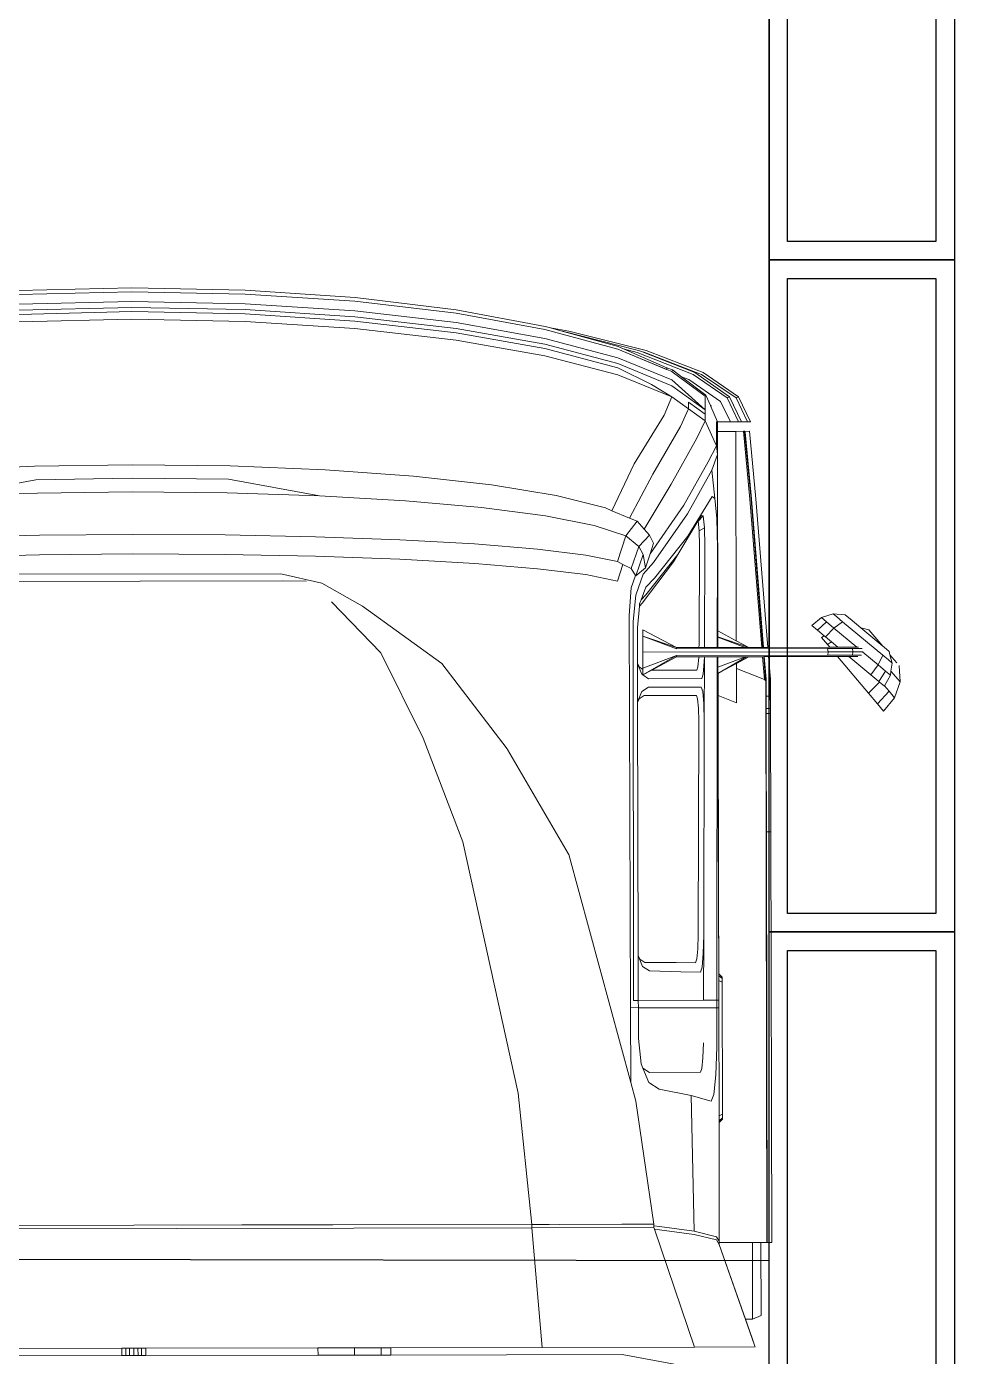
# Model space of a CAD drawing. Extents: x -28 to 131, y -33 to 63.
# Drawn here: x -2.277 to -0.275, y 17.184 to 20.053 of the extents above; entities that cross this region are included whole.
import ezdxf

# ---------------------------------------------------------------- set-up
doc = ezdxf.new("R2010")
doc.units = 0
doc.header["$LTSCALE"] = 10
doc.linetypes.add('HIDDEN', pattern=[0.375, 0.25, -0.125])
for name, color, linetype in [('arq-carros', 8, 'Continuous'), ('arq-hatch', 252, 'Continuous'), ('arq-Rejilla', 8, 'Continuous')]:
    doc.layers.add(name, color=color, linetype=linetype)

# ---------------------------------------------------------------- blocks, each defined once
blk = doc.blocks.new('Rejilla')
at = {"layer": 'arq-Rejilla'}
blk.add_lwpolyline([(0, 1.45), (0.4, 1.45), (0.4, 0), (0, 0), (0, 1.45)], dxfattribs=at)
blk.add_lwpolyline([(0.04, 1.41), (0.36, 1.41), (0.36, 0.04), (0.04, 0.04)], close=True, dxfattribs=at)
blk = doc.blocks.new('Camion')
at = {"lineweight": 0}
for p, q in [((-1.0535, -7.168), (-1.1738, -7.1458)), ((-0.5543, -7.168), (-1.0535, -7.168)), ((-0.5543, -7.168), (-0.5543, -7.1839)), ((-0.5332, -7.168), (-0.5543, -7.168)), ((-0.5332, -7.1839), (-0.5332, -7.168)), ((-0.4757, -7.168), (-0.5332, -7.168)), ((-0.4757, -7.168), (-0.4757, -7.1839)), ((-0.3971, -7.168), (-0.4757, -7.168)), ((-0.3971, -7.1839), (-0.3971, -7.168)), ((-0.0256, -7.168), (-0.3971, -7.168)), ((-0.0256, -7.168), (-0.0256, -7.1839)), ((-0.0165, -7.168), (-0.0256, -7.168)), ((-0.0165, -7.168), (-0.0165, -7.1839)), ((-0.0086, -7.168), (-0.0165, -7.168)), ((-0.0086, -7.1839), (-0.0086, -7.168)), ((0.0005, -7.168), (-0.0086, -7.168)), ((0.0005, -7.168), (0.0005, -7.1839)), ((0.0095, -7.168), (0.0005, -7.168)), ((0.0095, -7.1839), (0.0095, -7.168)), ((0.0174, -7.168), (0.0095, -7.168)), ((0.0174, -7.168), (0.0174, -7.1839)), ((0.0265, -7.168), (0.0174, -7.168)), ((0.0265, -7.1839), (0.0265, -7.168)), ((0.3888, -7.168), (0.0265, -7.168)), ((-1.3407, -7.1839), (-1.3401, -7.1855)), ((-1.2095, -7.1839), (-1.3407, -7.1839)), ((-1.3401, -7.1855), (-1.3393, -7.1879)), ((-1.2636, -7.4052), (-1.3393, -7.1879)), ((-1.3393, -7.1879), (-1.3371, -7.1942)), ((-1.3371, -7.1942), (-1.3341, -7.2029)), ((-1.1237, -7.4383), (-1.2095, -7.1839)), ((-0.8809, -7.1839), (-1.2095, -7.1839)), ((-0.8592, -7.4423), (-0.8809, -7.1839)), ((-0.5543, -7.1839), (-0.8809, -7.1839)), ((-0.5332, -7.1839), (-0.5543, -7.1839)), ((-0.4757, -7.1839), (-0.5332, -7.1839)), ((-0.3971, -7.1839), (-0.4757, -7.1839)), ((-0.0256, -7.1839), (-0.3971, -7.1839)), ((-0.0165, -7.1839), (-0.0256, -7.1839)), ((-0.0086, -7.1839), (-0.0165, -7.1839)), ((0.0005, -7.1839), (-0.0086, -7.1839)), ((0.0095, -7.1839), (0.0005, -7.1839)), ((0.0174, -7.1839), (0.0095, -7.1839)), ((0.0265, -7.1839), (0.0174, -7.1839)), ((0.3888, -7.1839), (0.0265, -7.1839)), ((-1.3198, -7.2439), (-1.3341, -7.2029)), ((-1.335, -7.2439), (-1.3536, -7.252)), ((-1.3536, -7.252), (-1.3536, -7.4093)), ((-1.3198, -7.2439), (-1.335, -7.2439)), ((-1.335, -7.2439), (-1.335, -7.4093)), ((-1.2636, -7.4052), (-1.3198, -7.2439)), ((-1.3672, -7.4093), (-1.3767, -7.4093)), ((-1.3767, -7.4093), (-1.3767, -8.2956)), ((-1.3663, -7.4093), (-1.3672, -7.4093)), ((-1.3672, -7.4093), (-1.3672, -8.2956)), ((-1.3663, -7.4093), (-1.3536, -7.4093)), ((-1.3663, -8.622), (-1.3663, -7.4093)), ((-1.335, -7.4093), (-1.3536, -7.4093)), ((-1.2636, -7.4093), (-1.335, -7.4093)), ((-1.2576, -7.4149), (-1.2636, -7.4052)), ((-1.2636, -7.4093), (-1.2636, -7.4052)), ((-1.2636, -7.4122), (-1.2636, -7.4093)), ((-1.2636, -7.4122), (-1.2576, -7.4218)), ((-1.2636, -7.6685), (-1.2636, -7.4122)), ((-1.2092, -7.4271), (-1.2576, -7.4149)), ((-1.2576, -7.4218), (-1.2092, -7.4341)), ((-1.1345, -7.4374), (-1.2092, -7.4271)), ((-1.2092, -7.4341), (-1.1345, -7.4444)), ((-1.2092, -7.4341), (-1.2039, -7.7265)), ((-1.1237, -7.4383), (-1.1345, -7.4374)), ((-1.1345, -7.4444), (-1.1223, -7.4454)), ((-1.1223, -7.4423), (-1.1237, -7.4383)), ((-1.1223, -7.4454), (-1.1223, -7.4423)), ((-1.1223, -7.4423), (-0.8592, -7.4423)), ((-1.1223, -7.4493), (-1.1223, -7.4454)), ((-1.0843, -7.7146), (-1.1223, -7.4493)), ((-1.0537, -7.4493), (-1.1223, -7.4493)), ((-1.0537, -7.4493), (-0.9185, -7.4493)), ((-1.0537, -7.4493), (-0.8968, -7.4493)), ((-0.8968, -7.4493), (-0.8592, -7.4493)), ((-0.859, -7.4494), (-0.8968, -7.4493)), ((-0.8592, -7.4493), (-0.8592, -7.4423)), ((0.8588, -7.4423), (-0.8592, -7.4423)), ((-0.2334, -7.4494), (-0.8592, -7.4493)), ((-0.8592, -7.4493), (-0.0002, -7.4493)), ((-0.8304, -7.7323), (-0.859, -7.4494)), ((-0.2334, -7.4494), (-0.859, -7.4494)), ((-0.0002, -7.4493), (-0.2334, -7.4494)), ((-0.0002, -7.4493), (0.3147, -7.4493)), ((-1.2713, -7.6756), (-1.2636, -7.6685)), ((-1.2713, -7.6786), (-1.2636, -7.6723)), ((-1.2713, -7.6786), (-1.2713, -7.6756)), ((-1.2713, -7.6866), (-1.2713, -7.6786)), ((-1.2636, -7.683), (-1.2713, -7.6866)), ((-1.2713, -7.971), (-1.2713, -7.6866)), ((-1.2636, -7.6723), (-1.2636, -7.6685)), ((-1.2636, -7.683), (-1.2636, -7.6723)), ((-1.2636, -7.9159), (-1.2636, -7.683)), ((-1.247, -7.7142), (-1.2526, -7.7291)), ((-1.2039, -7.7265), (-1.247, -7.7142)), ((-1.0734, -7.7549), (-1.0843, -7.7146)), ((-1.2526, -7.7291), (-1.2569, -7.7712)), ((-1.2039, -7.7265), (-1.1345, -7.7404)), ((-1.1345, -7.7404), (-1.1121, -7.7551)), ((-0.7117, -8.2751), (-0.8304, -7.7323)), ((-1.2569, -7.7712), (-1.259, -7.831)), ((-1.1121, -7.7551), (-1.0995, -7.7861)), ((-1.0734, -7.9171), (-1.0734, -7.7549)), ((-0.9406, -8.2473), (-1.0734, -7.7549)), ((-1.2291, -7.8078), (-1.2269, -7.7851)), ((-1.2269, -7.7851), (-1.2239, -7.7769)), ((-1.1135, -7.7769), (-1.2239, -7.7769)), ((-1.1135, -7.7769), (-1.0995, -7.7861)), ((-1.0995, -7.7861), (-1.0958, -7.7951)), ((-1.0958, -7.7951), (-1.0899, -7.8498)), ((-1.259, -7.831), (-1.2593, -7.9158)), ((-1.2302, -7.8401), (-1.2291, -7.8078)), ((-1.0899, -7.8498), (-1.09, -7.9163)), ((-1.2593, -7.9158), (-1.2636, -7.9159)), ((-1.2636, -7.9323), (-1.2636, -7.9159)), ((-1.2593, -7.9158), (-1.2594, -7.9327)), ((-1.2307, -7.916), (-1.2593, -7.9158)), ((-1.09, -7.9163), (-1.2307, -7.916)), ((-1.09, -7.9163), (-1.09, -7.9164)), ((-1.0734, -7.9171), (-1.09, -7.9164)), ((-1.09, -7.9164), (-1.09, -7.9323)), ((-1.072, -8.7625), (-1.0734, -7.9171)), ((-1.2636, -7.9323), (-1.2594, -7.9327)), ((-1.2636, -7.9323), (-1.2636, -7.9746)), ((-1.2594, -7.9327), (-1.262, -8.6734)), ((-1.2594, -7.9327), (-1.2308, -7.9324)), ((-1.2315, -8.0736), (-1.2308, -7.9324)), ((-1.2308, -7.9324), (-1.09, -7.9323)), ((-1.09, -8.0289), (-1.09, -7.9323)), ((-1.09, -7.9323), (-1.0797, -7.9323)), ((-1.0797, -7.9323), (-1.0806, -8.7496)), ((-1.2713, -7.971), (-1.2636, -7.9746)), ((-1.2713, -7.979), (-1.2713, -7.971)), ((-1.2636, -7.9746), (-1.2636, -7.9852)), ((-1.2713, -7.979), (-1.2636, -7.9852)), ((-1.2713, -7.979), (-1.2713, -7.9819)), ((-1.2636, -7.9891), (-1.2713, -7.9819)), ((-1.2636, -7.9852), (-1.2636, -7.9892)), ((-1.2636, -8.1416), (-1.2636, -7.9891)), ((-1.2636, -7.9892), (-1.2636, -7.9891)), ((-1.2636, -7.9892), (-1.2633, -8.3186)), ((-1.2278, -8.0038), (-1.2305, -8.0331)), ((-1.2242, -7.9932), (-1.2278, -8.0038)), ((-1.1819, -7.9939), (-1.2242, -7.9932)), ((-1.1141, -7.9957), (-1.1819, -7.9939)), ((-1.0994, -8.0055), (-1.1141, -7.9957)), ((-1.09, -8.0289), (-1.0994, -8.0055)), ((-1.2305, -8.0331), (-1.2315, -8.0736)), ((-1.2185, -8.0432), (-1.2164, -8.0214)), ((-1.2164, -8.0214), (-1.2137, -8.0134)), ((-1.2137, -8.0134), (-1.1717, -8.0137)), ((-1.1717, -8.0137), (-1.1041, -8.0139)), ((-1.1041, -8.0139), (-1.0931, -8.0213)), ((-1.09, -8.029), (-1.0931, -8.0213)), ((-1.09, -8.029), (-1.09, -8.0289)), ((-1.0899, -8.5748), (-1.09, -8.029)), ((-1.2194, -8.0736), (-1.2185, -8.0432)), ((-1.2315, -8.0736), (-1.2337, -8.5353)), ((-1.2217, -8.5353), (-1.2194, -8.0736)), ((-1.2636, -8.1416), (-1.2634, -8.3186)), ((-1.2636, -8.1416), (-1.2636, -8.5901)), ((-0.9406, -8.2473), (-0.9395, -8.2493)), ((-0.9395, -8.2493), (-0.809, -8.4742)), ((-0.6269, -8.4992), (-0.7117, -8.2751)), ((-1.3672, -8.2956), (-1.3767, -8.2956)), ((-1.3767, -8.5509), (-1.3767, -8.2956)), ((-1.3672, -8.3608), (-1.3672, -8.2956)), ((-1.2634, -8.3186), (-1.2633, -8.3186)), ((-1.2634, -8.3186), (-1.2632, -8.4653)), ((-1.2633, -8.3186), (-1.2631, -8.4653)), ((-1.3672, -8.3608), (-1.3672, -8.3688)), ((-1.3672, -8.3688), (-1.3672, -8.3977)), ((-1.3672, -8.4108), (-1.3672, -8.3977)), ((-1.3672, -8.4108), (-1.3672, -8.4728)), ((-1.3672, -8.4743), (-1.3672, -8.4728)), ((-1.3672, -8.5509), (-1.3672, -8.4743)), ((-1.2632, -8.4653), (-1.2631, -8.4653)), ((-1.2632, -8.4653), (-1.2632, -8.5297)), ((-1.2631, -8.4653), (-1.2631, -8.5298)), ((-0.8079, -8.476), (-0.809, -8.4742)), ((-0.8079, -8.476), (-0.6674, -8.6599)), ((-0.6269, -8.4992), (-0.536, -8.6831)), ((-1.3672, -8.5509), (-1.3767, -8.5509)), ((-1.3767, -8.5613), (-1.3767, -8.5509)), ((-1.3672, -8.5514), (-1.3672, -8.5509)), ((-1.2631, -8.5298), (-1.2632, -8.5297)), ((-1.2632, -8.5297), (-1.2631, -8.6374)), ((-1.2631, -8.5298), (-1.263, -8.6373)), ((-1.2344, -8.6734), (-1.2337, -8.5353)), ((-1.2337, -8.5353), (-1.2328, -8.5718)), ((-1.2211, -8.5626), (-1.2217, -8.5353)), ((-1.6445, -8.5839), (-1.6206, -8.5552)), ((-1.6074, -8.5708), (-1.6324, -8.5983)), ((-1.6074, -8.5708), (-1.6206, -8.5552)), ((-1.5878, -8.5942), (-1.6074, -8.5708)), ((-1.3672, -8.5613), (-1.3767, -8.5613)), ((-1.3767, -8.588), (-1.3767, -8.5613)), ((-1.3672, -8.5518), (-1.3672, -8.5514)), ((-1.3672, -8.5613), (-1.3672, -8.5518)), ((-1.3672, -8.5613), (-1.3672, -8.588)), ((-1.3031, -8.5742), (-1.2636, -8.5901)), ((-1.3031, -8.5742), (-1.3031, -8.6479)), ((-1.2328, -8.5718), (-1.2305, -8.5985)), ((-1.2193, -8.5827), (-1.2211, -8.5626)), ((-1.0987, -8.5985), (-1.0899, -8.5765)), ((-1.0899, -8.5748), (-1.0931, -8.5827)), ((-1.0899, -8.5765), (-1.0899, -8.5748)), ((-1.0899, -8.6582), (-1.0899, -8.5765)), ((-1.6445, -8.5839), (-1.6564, -8.6185)), ((-1.6324, -8.5983), (-1.6445, -8.5839)), ((-1.6227, -8.61), (-1.6324, -8.5983)), ((-1.5878, -8.5942), (-1.6122, -8.6179)), ((-1.5213, -8.6734), (-1.5878, -8.5942)), ((-1.5213, -8.6734), (-1.5878, -8.5942)), ((-1.3672, -8.588), (-1.3767, -8.588)), ((-1.3767, -8.6245), (-1.3767, -8.588)), ((-1.3672, -8.6192), (-1.3672, -8.588)), ((-1.2636, -8.6377), (-1.2636, -8.5901)), ((-1.2305, -8.5985), (-1.2273, -8.6082)), ((-1.1135, -8.6082), (-1.2273, -8.6082)), ((-1.217, -8.59), (-1.2193, -8.5827)), ((-1.217, -8.59), (-1.1041, -8.59)), ((-1.1135, -8.6082), (-1.0987, -8.5985)), ((-1.0931, -8.5827), (-1.1041, -8.59)), ((-1.6542, -8.6535), (-1.6564, -8.6185)), ((-1.6471, -8.6295), (-1.6564, -8.6185)), ((-1.6471, -8.6295), (-1.6368, -8.6417)), ((-1.6356, -8.6328), (-1.6368, -8.6417)), ((-1.6227, -8.61), (-1.6356, -8.6328)), ((-1.6249, -8.6418), (-1.6356, -8.6328)), ((-1.6108, -8.6191), (-1.6249, -8.6418)), ((-1.6224, -8.6094), (-1.6227, -8.61)), ((-1.6122, -8.6179), (-1.6224, -8.6094)), ((-1.6108, -8.6191), (-1.6122, -8.6179)), ((-1.5935, -8.6337), (-1.6108, -8.6191)), ((-1.5935, -8.6337), (-1.6089, -8.6552)), ((-1.5461, -8.6734), (-1.5935, -8.6337)), ((-1.5935, -8.6337), (-1.5461, -8.6734)), ((-1.3728, -8.6734), (-1.3767, -8.6245)), ((-1.363, -8.6734), (-1.3672, -8.6192)), ((-1.3672, -8.6192), (-1.3672, -8.6245)), ((-1.3663, -8.622), (-1.3672, -8.6192)), ((-1.3633, -8.6734), (-1.3672, -8.6245)), ((-1.3662, -8.622), (-1.3663, -8.622)), ((-1.3662, -8.622), (-1.3622, -8.6734)), ((-1.3637, -8.6239), (-1.3662, -8.622)), ((-1.3636, -8.624), (-1.3637, -8.6239)), ((-1.3598, -8.6734), (-1.3636, -8.624)), ((-1.3031, -8.6479), (-1.3636, -8.624)), ((-1.2314, -8.6362), (-1.2338, -8.6629)), ((-1.2283, -8.6264), (-1.2314, -8.6362)), ((-1.2283, -8.6264), (-1.1135, -8.6264)), ((-1.1739, -8.6763), (-1.1014, -8.6345)), ((-1.1014, -8.6345), (-1.1204, -8.6447)), ((-1.1014, -8.6345), (-1.1135, -8.6264)), ((-1.0987, -8.6362), (-1.1014, -8.6345)), ((-1.1014, -8.6465), (-1.1014, -8.6345)), ((-1.0899, -8.6582), (-1.0987, -8.6362)), ((-1.6492, -8.6595), (-1.6492, -8.6595)), ((-1.6347, -8.6767), (-1.6492, -8.6595)), ((-1.6368, -8.6417), (-1.6393, -8.6589)), ((-1.6311, -8.6658), (-1.6393, -8.6589)), ((-1.6393, -8.6589), (-1.6347, -8.6767)), ((-1.6189, -8.6761), (-1.6311, -8.6658)), ((-1.6089, -8.6552), (-1.6249, -8.6418)), ((-1.6089, -8.6552), (-1.6189, -8.6761)), ((-1.5763, -8.6825), (-1.6089, -8.6552)), ((-1.3302, -8.6734), (-1.3031, -8.6589)), ((-1.263, -8.6376), (-1.3252, -8.6734)), ((-1.3225, -8.6734), (-1.263, -8.6508)), ((-1.3031, -8.6589), (-1.2636, -8.6377)), ((-1.3031, -8.6479), (-1.3031, -8.6589)), ((-1.2636, -8.6377), (-1.2631, -8.6374)), ((-1.2631, -8.6374), (-1.263, -8.6373)), ((-1.263, -8.6373), (-1.263, -8.6376)), ((-1.263, -8.6376), (-1.263, -8.6508)), ((-1.263, -8.6508), (-1.263, -8.6734)), ((-1.2338, -8.6629), (-1.234, -8.6734)), ((-1.222, -8.672), (-1.2202, -8.652)), ((-1.2202, -8.652), (-1.2179, -8.6447)), ((-1.1204, -8.6447), (-1.2179, -8.6447)), ((-1.1204, -8.6447), (-1.1739, -8.6734)), ((-1.1014, -8.6488), (-1.1739, -8.6763)), ((-1.1014, -8.6465), (-1.0931, -8.652)), ((-1.1014, -8.6488), (-1.1014, -8.6465)), ((-1.1014, -8.6833), (-1.1014, -8.6488)), ((-1.0931, -8.652), (-1.0899, -8.6599)), ((-1.0899, -8.6599), (-1.0899, -8.6582)), ((-1.0899, -8.7359), (-1.0899, -8.6599)), ((-0.4962, -8.7844), (-0.6674, -8.6599)), ((-1.6347, -8.6767), (-1.6329, -8.6839)), ((-1.6329, -8.6839), (-1.6219, -8.6931)), ((-1.619, -8.6955), (-1.6219, -8.6931)), ((-1.6189, -8.6761), (-1.5327, -8.7484)), ((-1.5769, -8.6833), (-1.5553, -8.6833)), ((-1.5533, -8.6904), (-1.5748, -8.6904)), ((-1.5533, -8.6763), (-1.573, -8.6763)), ((-1.5634, -8.6933), (-1.5666, -8.6933)), ((-1.5651, -8.6734), (-1.5461, -8.6734)), ((-1.5139, -8.7349), (-1.5634, -8.6933)), ((-1.5634, -8.6933), (-1.5223, -8.6933)), ((-1.5553, -8.6833), (-1.5533, -8.6763)), ((-1.5533, -8.6904), (-1.5553, -8.6833)), ((-1.5553, -8.6833), (-1.5013, -8.6833)), ((-1.5533, -8.6763), (-1.5002, -8.6763)), ((-1.5533, -8.6904), (-1.5002, -8.6904)), ((-1.5213, -8.6734), (-1.5461, -8.6734)), ((-1.5461, -8.6734), (-1.5461, -8.6734)), ((-1.5087, -8.7048), (-1.5223, -8.6933)), ((-1.5046, -8.6933), (-1.5223, -8.6933)), ((-1.5213, -8.6734), (-1.5213, -8.6734)), ((-1.3728, -8.6734), (-1.5213, -8.6734)), ((-1.4997, -8.6992), (-1.5046, -8.6933)), ((-1.4866, -8.7148), (-1.5046, -8.6933)), ((-1.5046, -8.6933), (-1.5046, -8.6933)), ((-1.5046, -8.6933), (-1.3713, -8.6933)), ((-1.5013, -8.6833), (-1.5002, -8.6763)), ((-1.5002, -8.6904), (-1.5013, -8.6833)), ((-1.5013, -8.6833), (-1.1014, -8.6833)), ((-1.5002, -8.6763), (-1.1739, -8.6763)), ((-1.5002, -8.6904), (-1.1739, -8.6904)), ((-1.3728, -8.6734), (-1.3633, -8.6734)), ((-1.346, -9.0139), (-1.3713, -8.6933)), ((-1.3713, -8.6933), (-1.3618, -8.6933)), ((-1.3633, -8.6734), (-1.363, -8.6734)), ((-1.363, -8.6734), (-1.3622, -8.6734)), ((-1.3622, -8.6734), (-1.3598, -8.6734)), ((-1.3365, -9.0135), (-1.3618, -8.6933)), ((-1.3618, -8.6933), (-1.3614, -8.6933)), ((-1.3365, -9.0135), (-1.3614, -8.6933)), ((-1.3614, -8.6933), (-1.3606, -8.6933)), ((-1.3606, -8.6933), (-1.3356, -9.0133)), ((-1.3606, -8.6933), (-1.3582, -8.6933)), ((-1.3598, -8.6734), (-1.3302, -8.6734)), ((-1.3331, -9.0132), (-1.3582, -8.6933)), ((-1.3582, -8.6933), (-1.3302, -8.6933)), ((-1.3252, -8.6734), (-1.3302, -8.6734)), ((-1.2629, -8.7162), (-1.3302, -8.6933)), ((-1.3302, -8.6933), (-1.3031, -8.7079)), ((-1.3225, -8.6933), (-1.3302, -8.6933)), ((-1.3225, -8.6734), (-1.3252, -8.6734)), ((-1.263, -8.6734), (-1.3225, -8.6734)), ((-1.3225, -8.6933), (-1.2629, -8.716)), ((-1.263, -8.6933), (-1.3225, -8.6933)), ((-1.262, -8.6734), (-1.263, -8.6734)), ((-1.263, -8.6933), (-1.2629, -8.716)), ((-1.262, -8.6933), (-1.263, -8.6933)), ((-1.262, -8.6933), (-1.2628, -8.9082)), ((-1.2344, -8.6734), (-1.262, -8.6734)), ((-1.2346, -8.6933), (-1.262, -8.6933)), ((-1.2345, -8.6933), (-1.2346, -8.6995)), ((-1.2346, -8.6995), (-1.2346, -8.6933)), ((-1.2345, -8.6933), (-1.2346, -8.6933)), ((-1.2225, -8.6933), (-1.2345, -8.6933)), ((-1.234, -8.6734), (-1.2344, -8.6734)), ((-1.222, -8.6734), (-1.234, -8.6734)), ((-1.2226, -8.6994), (-1.2225, -8.6933)), ((-1.1739, -8.6933), (-1.2225, -8.6933)), ((-1.222, -8.6734), (-1.222, -8.672)), ((-1.1739, -8.6734), (-1.222, -8.6734)), ((-1.1739, -8.6734), (-1.1739, -8.6763)), ((-1.1739, -8.6933), (-1.1739, -8.6904)), ((-1.1014, -8.7179), (-1.1739, -8.6904)), ((-1.1014, -8.7321), (-1.1739, -8.6933)), ((-1.1739, -8.6933), (-1.1014, -8.7179)), ((-1.1014, -8.6833), (-1.1014, -8.7179)), ((-0.4297, -8.7936), (-0.536, -8.6831)), ((-1.5719, -8.735), (-1.619, -8.6955)), ((-1.619, -8.6955), (-1.5893, -8.7309)), ((-1.4953, -8.716), (-1.5139, -8.7349)), ((-1.4997, -8.6992), (-1.5087, -8.7048)), ((-1.4953, -8.716), (-1.5087, -8.7048)), ((-1.4866, -8.7148), (-1.4997, -8.6992)), ((-1.4926, -8.7182), (-1.4953, -8.716)), ((-1.4926, -8.7182), (-1.4866, -8.7148)), ((-1.478, -8.7305), (-1.4926, -8.7182)), ((-1.3031, -9.1597), (-1.3031, -8.7079)), ((-1.3031, -8.7079), (-1.2636, -8.7291)), ((-1.2629, -8.716), (-1.2629, -8.7162)), ((-1.2629, -8.7162), (-1.2629, -8.7294)), ((-1.2346, -8.6995), (-1.2358, -8.9133)), ((-1.2242, -8.9132), (-1.2226, -8.6994)), ((-1.1014, -8.7179), (-1.1014, -8.7321)), ((-1.5719, -8.735), (-1.5893, -8.7309)), ((-1.549, -8.7543), (-1.5719, -8.735)), ((-1.5327, -8.7484), (-1.5139, -8.7349)), ((-1.5205, -8.7587), (-1.5327, -8.7484)), ((-1.4979, -8.7484), (-1.5139, -8.7349)), ((-1.478, -8.7305), (-1.4979, -8.7484)), ((-1.4872, -8.7574), (-1.4979, -8.7484)), ((-1.4665, -8.7402), (-1.4872, -8.7574)), ((-1.4665, -8.7402), (-1.478, -8.7305)), ((-1.2636, -9.1096), (-1.2636, -8.7291)), ((-1.2636, -8.7291), (-1.263, -8.7294)), ((-1.263, -8.7294), (-1.2628, -8.9082)), ((-1.263, -8.7294), (-1.2629, -8.7294)), ((-1.2629, -8.7294), (-1.2628, -8.9082)), ((-1.0942, -8.7832), (-1.0899, -8.7359)), ((-1.0806, -8.7496), (-1.0862, -8.8064)), ((-1.5423, -8.7599), (-1.549, -8.7543)), ((-1.5379, -8.7636), (-1.5423, -8.7599)), ((-1.5123, -8.7655), (-1.5379, -8.7636)), ((-1.5123, -8.7655), (-1.5205, -8.7587)), ((-1.4872, -8.7574), (-1.5123, -8.7655)), ((-1.0762, -8.8223), (-1.072, -8.7625)), ((-1.1775, -8.894), (-1.1083, -8.8077)), ((-1.0999, -8.7896), (-1.1677, -8.8784)), ((-1.1083, -8.8077), (-1.0978, -8.7964)), ((-1.1077, -8.8236), (-1.0978, -8.7964)), ((-1.0862, -8.8064), (-1.1021, -8.8521)), ((-1.0942, -8.7832), (-1.0999, -8.7896)), ((-1.0978, -8.7964), (-1.0946, -8.7878)), ((-1.0946, -8.7878), (-1.0942, -8.7832)), ((-0.4962, -8.7844), (-0.4089, -8.8339)), ((-1.1267, -8.8436), (-1.1077, -8.8236)), ((-1.0858, -8.8491), (-1.0762, -8.8223)), ((-1.0587, -8.8732), (-1.0471, -8.837)), ((-0.9787, -8.8512), (-1.0471, -8.837)), ((-0.4089, -8.8339), (-0.3206, -8.8545)), ((-1.1991, -8.9335), (-1.1267, -8.8436)), ((-1.1021, -8.8521), (-1.125, -8.8769)), ((-1.1077, -8.8657), (-1.1176, -8.896)), ((-1.0862, -8.8485), (-1.1077, -8.8657)), ((-1.1021, -8.8942), (-1.1077, -8.8657)), ((-1.0862, -8.8485), (-1.1021, -8.8942)), ((-1.0931, -8.9114), (-1.0762, -8.8644)), ((-1.0858, -8.8491), (-1.0862, -8.8485)), ((-1.0762, -8.8644), (-1.0858, -8.8491)), ((-1.0587, -8.8732), (-1.0762, -8.8644)), ((-0.8744, -8.8643), (-0.9787, -8.8512)), ((-0.7388, -8.8757), (-0.8744, -8.8643)), ((-0.3755, -8.8385), (-0.3229, -8.8389)), ((0.3225, -8.8389), (-0.3229, -8.8389)), ((0.3202, -8.8545), (-0.3206, -8.8545)), ((-1.2208, -8.966), (-1.1775, -8.894)), ((-1.125, -8.8769), (-1.1986, -8.9817)), ((-1.1677, -8.8784), (-1.1775, -8.894)), ((-1.1021, -8.8942), (-1.0931, -8.9114)), ((-1.065, -8.9349), (-1.0471, -8.8791)), ((-1.0471, -8.8791), (-1.0587, -8.8732)), ((-0.9787, -8.8933), (-1.0471, -8.8791)), ((-0.8744, -8.9064), (-0.9787, -8.8933)), ((-0.5772, -8.8851), (-0.7388, -8.8757)), ((-0.3956, -8.8921), (-0.5772, -8.8851)), ((-0.2004, -8.8964), (-0.3956, -8.8921)), ((0.3952, -8.8921), (0.2001, -8.8964)), ((-1.2628, -8.9082), (-1.2636, -9.1096)), ((-1.2615, -8.9722), (-1.2628, -8.9082)), ((-1.2358, -8.9133), (-1.235, -8.952)), ((-1.2236, -8.9452), (-1.2242, -8.9132)), ((-1.1907, -9.0009), (-1.1176, -8.896)), ((-1.1176, -8.896), (-1.125, -8.919)), ((-1.125, -8.919), (-1.116, -8.9359)), ((-1.116, -8.9359), (-1.0931, -8.9114)), ((-1.065, -8.9349), (-1.0931, -8.9114)), ((-0.7388, -8.9179), (-0.8744, -8.9064)), ((-0.5772, -8.9272), (-0.7388, -8.9179)), ((-0.0002, -8.8979), (-0.2004, -8.8964)), ((0.2001, -8.8964), (-0.0002, -8.8979)), ((-1.2513, -9.0191), (-1.1991, -8.9335)), ((-1.235, -8.952), (-1.2236, -8.9452)), ((-1.235, -8.952), (-1.2323, -8.9773)), ((-1.2214, -8.9659), (-1.2236, -8.9452)), ((-1.1044, -8.9489), (-1.1634, -9.0462)), ((-1.116, -8.9359), (-1.1044, -8.9489)), ((-1.1044, -8.9489), (-1.0893, -8.966)), ((-1.0893, -8.966), (-1.065, -8.9349)), ((-0.9968, -8.9575), (-1.065, -8.9349)), ((-0.3956, -8.9342), (-0.5772, -8.9272)), ((-0.2004, -8.9385), (-0.3956, -8.9342)), ((-0.0002, -8.94), (-0.2004, -8.9385)), ((0.2001, -8.9385), (-0.0002, -8.94)), ((0.3952, -8.9342), (0.2001, -8.9385)), ((-1.2615, -8.9722), (-1.2571, -9.0148)), ((-1.2323, -8.9773), (-1.2214, -8.9659)), ((-1.2323, -8.9773), (-1.2288, -8.9793)), ((-1.2288, -8.9793), (-1.2208, -8.966)), ((-1.2208, -8.966), (-1.2214, -8.9659)), ((-1.0734, -8.9728), (-1.1235, -9.068)), ((-1.0893, -8.966), (-1.0734, -8.9728)), ((-1.0734, -8.9728), (-1.0353, -8.9891)), ((-0.8916, -8.9783), (-0.9968, -8.9575)), ((-0.7541, -8.9966), (-0.8916, -8.9783)), ((-1.1986, -8.9817), (-1.2507, -9.0759)), ((-1.2431, -9.0938), (-1.1907, -9.0009)), ((-1.0836, -9.0898), (-1.0353, -8.9891)), ((-1.0353, -8.9891), (-1.0213, -8.995)), ((-1.0213, -8.995), (-0.9151, -9.0218)), ((-0.5897, -9.0115), (-0.7541, -8.9966)), ((-1.346, -9.0139), (-1.3322, -9.1597)), ((-1.3365, -9.0135), (-1.3365, -9.0139)), ((-1.3365, -9.0139), (-1.3229, -9.158)), ((-1.3356, -9.0133), (-1.3218, -9.1598)), ((-1.3331, -9.0132), (-1.3194, -9.1598)), ((-1.2571, -9.0148), (-1.2513, -9.0191)), ((-1.2571, -9.0148), (-1.2507, -9.0759)), ((-0.9151, -9.0218), (-0.7751, -9.0452)), ((-0.4044, -9.0227), (-0.5897, -9.0115)), ((-0.2081, -9.0585), (-0.4044, -9.0227)), ((-0.4044, -9.0227), (-0.205, -9.0296)), ((-0.205, -9.0296), (-0.0002, -9.0319)), ((0.2047, -9.0296), (-0.0002, -9.0319)), ((0.2047, -9.0296), (0.4041, -9.0227)), ((0.4041, -9.0227), (0.2078, -9.0585)), ((-1.1634, -9.0462), (-1.2191, -9.1454)), ((-0.7751, -9.0452), (-0.6068, -9.0644)), ((-0.6068, -9.0644), (-0.4165, -9.0787)), ((-0.0002, -9.0612), (-0.2081, -9.0585)), ((0.2078, -9.0585), (-0.0002, -9.0612)), ((-1.2507, -9.0759), (-1.2636, -9.1096)), ((-1.2613, -9.1289), (-1.2431, -9.0938)), ((-1.1235, -9.068), (-1.1837, -9.1703)), ((-1.1483, -9.1951), (-1.0836, -9.0898)), ((-0.4165, -9.0787), (-0.2112, -9.0875)), ((-0.2112, -9.0875), (-0.0002, -9.0905)), ((-0.0002, -9.0905), (0.2109, -9.0875)), ((0.2109, -9.0875), (0.4162, -9.0787)), ((-1.2636, -9.1096), (-1.2613, -9.1289)), ((-1.2636, -9.1096), (-1.2636, -9.1598)), ((-1.2613, -9.1289), (-1.2614, -9.1803)), ((-1.2613, -9.1289), (-1.2371, -9.1827)), ((-1.2191, -9.1454), (-1.2371, -9.1827)), ((-1.3284, -9.1802), (-1.3348, -9.1802)), ((-1.3348, -9.1802), (-1.3091, -9.2345)), ((-1.3227, -9.1597), (-1.3322, -9.1597)), ((-1.3284, -9.1802), (-1.3038, -9.2318)), ((-1.3151, -9.1802), (-1.3284, -9.1802)), ((-1.3227, -9.1597), (-1.3229, -9.158)), ((-1.3227, -9.1597), (-1.3218, -9.1598)), ((-1.3218, -9.1598), (-1.3194, -9.1598)), ((-1.3194, -9.1598), (-1.2636, -9.1598)), ((-1.2898, -9.2345), (-1.3151, -9.1802)), ((-1.3151, -9.1802), (-1.3088, -9.1802)), ((-1.2916, -9.1802), (-1.3088, -9.1802)), ((-1.3088, -9.1802), (-1.2845, -9.2318)), ((-1.3031, -9.1597), (-1.2636, -9.1598)), ((-1.2916, -9.1802), (-1.2703, -9.2243)), ((-1.2633, -9.1802), (-1.2916, -9.1802)), ((-1.2636, -9.1598), (-1.2636, -9.1609)), ((-1.2633, -9.1802), (-1.2636, -9.1609)), ((-1.2633, -9.1803), (-1.2633, -9.1802)), ((-1.2614, -9.1803), (-1.2633, -9.1803)), ((-1.2633, -9.1803), (-1.2613, -9.1805)), ((-1.2613, -9.1805), (-1.2633, -9.1803)), ((-1.2492, -9.2134), (-1.2633, -9.1803)), ((-1.2614, -9.1803), (-1.2613, -9.1805)), ((-1.2613, -9.1805), (-1.2613, -9.1805)), ((-1.1837, -9.1703), (-1.2011, -9.2085)), ((-1.2371, -9.1827), (-1.2371, -9.1968)), ((-1.2371, -9.1827), (-1.2011, -9.2085)), ((-1.2371, -9.1968), (-1.2371, -9.206)), ((-1.2011, -9.2229), (-1.2371, -9.1968)), ((-1.2371, -9.206), (-1.1652, -9.2582)), ((-1.2371, -9.206), (-1.2371, -9.2357)), ((-1.1652, -9.2709), (-1.2371, -9.206)), ((-1.2011, -9.2085), (-1.2011, -9.2229)), ((-1.2011, -9.2085), (-1.1652, -9.2343)), ((-1.1652, -9.2343), (-1.1483, -9.1951)), ((-1.3091, -9.2345), (-1.3038, -9.2318)), ((-1.233, -9.2867), (-1.3091, -9.2345)), ((-1.3038, -9.2318), (-1.2294, -9.2827)), ((-1.2898, -9.2345), (-1.2845, -9.2318)), ((-1.2148, -9.2867), (-1.2898, -9.2345)), ((-1.2845, -9.2318), (-1.2113, -9.2827)), ((-1.2703, -9.2243), (-1.2015, -9.2717)), ((-1.2508, -9.2142), (-1.2507, -9.2142)), ((-1.2507, -9.2142), (-1.2492, -9.2134)), ((-1.2481, -9.2159), (-1.2507, -9.2142)), ((-1.2481, -9.2159), (-1.2492, -9.2134)), ((-1.2481, -9.2159), (-1.2387, -9.2378)), ((-1.2387, -9.2378), (-1.2371, -9.2357)), ((-1.186, -9.2778), (-1.2387, -9.2378)), ((-1.2371, -9.2357), (-1.1655, -9.2886)), ((-1.1214, -9.2615), (-1.1652, -9.2343)), ((-1.1652, -9.2343), (-1.0484, -9.282)), ((-1.1652, -9.2582), (-1.0484, -9.3063)), ((-1.0484, -9.297), (-1.1214, -9.2615)), ((-1.233, -9.2867), (-1.1095, -9.3349)), ((-1.2294, -9.2827), (-1.107, -9.3303)), ((-1.2148, -9.2867), (-1.1001, -9.3321)), ((-1.2113, -9.2827), (-1.0907, -9.3303)), ((-1.2015, -9.2717), (-1.186, -9.2778)), ((-1.1663, -9.2927), (-1.186, -9.2778)), ((-1.1652, -9.2889), (-1.1663, -9.2927)), ((-1.1663, -9.2927), (-1.1546, -9.2973)), ((-1.1655, -9.2886), (-1.1655, -9.2886)), ((-1.1655, -9.2886), (-1.1652, -9.2888)), ((-1.1652, -9.2889), (-1.1655, -9.2886)), ((-1.0484, -9.319), (-1.1652, -9.2709)), ((-1.1652, -9.2888), (-1.1542, -9.2934)), ((-1.1542, -9.2935), (-1.1652, -9.2889)), ((-1.1546, -9.2972), (-1.1542, -9.2935)), ((-1.1546, -9.2972), (-1.1539, -9.2936)), ((-1.1542, -9.2934), (-1.0484, -9.3378)), ((-1.1539, -9.2936), (-1.1542, -9.2935)), ((-1.0484, -9.3378), (-1.1539, -9.2936)), ((-1.0484, -9.282), (-0.8913, -9.3237)), ((-0.8913, -9.3392), (-1.0484, -9.297)), ((-1.1546, -9.2973), (-1.1546, -9.2972)), ((-1.1546, -9.2973), (-1.0606, -9.3381)), ((-1.0484, -9.3063), (-0.8913, -9.3485)), ((-0.8913, -9.3612), (-1.0484, -9.319)), ((-0.8913, -9.3237), (-0.6999, -9.358)), ((-1.1095, -9.3349), (-0.9432, -9.377)), ((-1.107, -9.3303), (-1.1001, -9.3321)), ((-1.1001, -9.3321), (-1.0931, -9.3349)), ((-1.0931, -9.3349), (-0.9293, -9.377)), ((-1.0907, -9.3303), (-1.0606, -9.3381)), ((-1.0606, -9.3381), (-1.0492, -9.343)), ((-0.9254, -9.3777), (-1.0492, -9.343)), ((-1.0484, -9.3378), (-0.8913, -9.3807)), ((-0.8913, -9.3807), (-1.0484, -9.3378)), ((-0.6999, -9.3738), (-0.8913, -9.3392)), ((-0.8913, -9.3485), (-0.6999, -9.3831)), ((-0.9432, -9.377), (-0.9037, -9.3837)), ((-0.9293, -9.377), (-0.9254, -9.3777)), ((-0.9037, -9.3837), (-0.9254, -9.3777)), ((-0.6999, -9.3958), (-0.8913, -9.3612)), ((-0.8913, -9.3807), (-0.6999, -9.4159)), ((-0.6999, -9.4159), (-0.8913, -9.3807)), ((-0.6999, -9.358), (-0.4815, -9.3834)), ((-0.4815, -9.3834), (-0.6999, -9.358)), ((-0.4815, -9.3995), (-0.6999, -9.3738)), ((-0.6999, -9.3831), (-0.4815, -9.4088)), ((-0.8919, -9.3871), (-0.9037, -9.3837)), ((-0.7003, -9.4232), (-0.8919, -9.3871)), ((-0.4815, -9.4215), (-0.6999, -9.3958)), ((-0.4815, -9.3834), (-0.2445, -9.3991)), ((-0.2445, -9.3991), (-0.4815, -9.3834)), ((-0.2445, -9.4154), (-0.4815, -9.3995)), ((-0.4815, -9.4088), (-0.2445, -9.4246)), ((-0.2445, -9.3991), (-0.0002, -9.4044)), ((-0.0002, -9.4044), (0.2442, -9.3991)), ((-0.7003, -9.4232), (-0.4817, -9.45)), ((-0.6999, -9.4159), (-0.4815, -9.4421)), ((-0.4815, -9.4421), (-0.6999, -9.4159)), ((-0.2445, -9.4373), (-0.4815, -9.4215)), ((-0.0002, -9.4207), (-0.2445, -9.4154)), ((-0.2445, -9.4246), (-0.0002, -9.43)), ((-0.0002, -9.4427), (-0.2445, -9.4373)), ((0.2442, -9.4154), (-0.0002, -9.4207)), ((-0.0002, -9.43), (0.2442, -9.4246)), ((-0.0002, -9.4427), (0.2442, -9.4373)), ((-0.2446, -9.4666), (-0.4817, -9.45)), ((-0.4815, -9.4421), (-0.2445, -9.4582)), ((-0.2445, -9.4582), (-0.4815, -9.4421)), ((-0.0002, -9.4721), (-0.2446, -9.4666)), ((-0.2445, -9.4582), (-0.0002, -9.4636)), ((-0.2445, -9.4582), (-0.2445, -9.4582)), ((-0.2445, -9.4582), (-0.0002, -9.4636)), ((-0.0002, -9.4636), (0.2442, -9.4582)), ((0.2442, -9.4582), (-0.0002, -9.4636)), ((0.2443, -9.4666), (-0.0002, -9.4721))]:
    blk.add_line(p, q, dxfattribs=at)

msp = doc.modelspace()

# ---------------------------------------------------------------- linework, layer by layer
at = {"layer": 'arq-hatch', "linetype": 'HIDDEN'}
msp.add_lwpolyline([(-0.675, 24.85), (-0.675, 17.39), (-5.9305, 17.4), (-5.6746, 24.85)], close=True, dxfattribs=at)

# ---------------------------------------------------------------- block references
at = {"layer": 'arq-carros', "rotation": 180.1190152810283}
msp.add_blockref('Camion', (-2.0307, 10.0177), dxfattribs=at)
at = {"layer": 'arq-Rejilla'}
for p in [(-0.675, 19.55), (-0.675, 18.1), (-0.675, 16.65)]:
    msp.add_blockref('Rejilla', p, dxfattribs=at)

doc.saveas('drawing.dxf')
